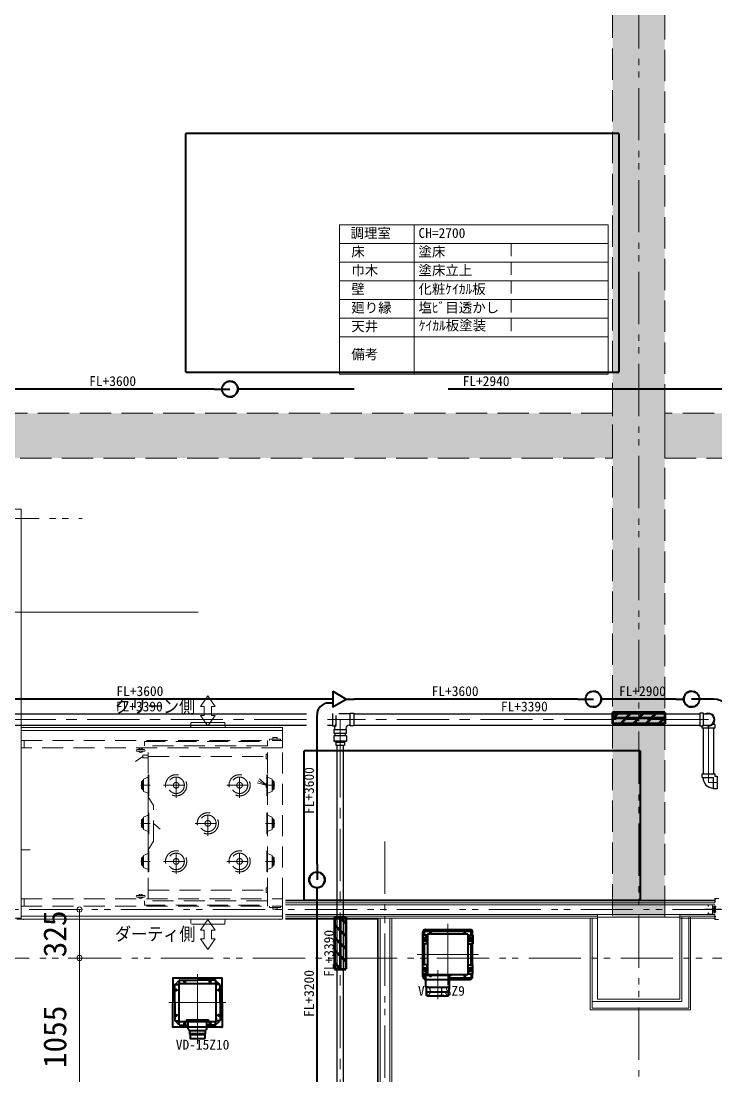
# Model space of a CAD drawing. Units: millimetres at full size. Extents: x -22551 to 92397, y -19340 to 14894.
# Drawn here: x -3776 to 879, y -2020 to 5047 of the extents above; entities that cross this region are included whole.
import ezdxf
from ezdxf.enums import TextEntityAlignment as Align

# ---------------------------------------------------------------- set-up
doc = ezdxf.new("R2010")
doc.units = ezdxf.units.MM
doc.header["$LTSCALE"] = 70
doc.header["$PDMODE"] = 32
doc.header["$PDSIZE"] = 35
for name, pattern in [('CHAIN1', [8, 5, -1, 1, -1]), ('CHAIN2', [12, 9, -1, 1, -1]), ('DASHED1', [1.8, 1.2, -0.6]), ('DASHED2', [3, 2, -1]), ('DASHED3', [4, 3, -1]), ('DOUBLE_CHAIN1', [8.8, 5, -1, 0.6, -0.6, 0.6, -1])]:
    doc.linetypes.add(name, pattern=pattern)
for name, color, linetype, lineweight in [('0-0_NoName', 7, 'Continuous', 15), ('1-2_階なし_梁', 9, 'DASHED3', 15), ('1-4_配管－汚水８：耐火ＤＶ', 2, 'Continuous', 30), ('1-6_配管－冷媒：冷媒配管用銅管', 5, 'Continuous', 40), ('2-0_通芯', 7, 'Continuous', 15), ('3-F_スリーブ', 1, 'Continuous', 60), ('7-A_配管－冷媒：冷媒配管用銅管', 5, 'Continuous', 40), ('7-C_配管－ドレン５：耐火二層管', 2, 'Continuous', 30), ('9-0_無題1', 5, 'Continuous', 40)]:
    doc.layers.add(name, color=color, linetype=linetype, lineweight=lineweight)
doc.styles.add('ＭＳ ゴシック', font='')
doc.styles.get('ＭＳ ゴシック').set_extended_font_data('MS Gothic')

# ---------------------------------------------------------------- blocks, each defined once
blk = doc.blocks.new('グループ部品-7')
at = {"layer": '9-0_無題1'}
for p, q in [((-2671.39, 2694.3), (-2671.39, 4294.3)), ((228.61, 4294.3), (-2671.39, 4294.3)), ((228.61, 4294.3), (228.61, 2694.3)), ((-2671.39, 2694.3), (228.61, 2694.3))]:
    blk.add_line(p, q, dxfattribs=at)
blk = doc.blocks.new('グループ部品-8')
at = {"layer": '9-0_無題1'}
for p, q in [((-1879.39, -842.2), (-1879.39, 157.8)), ((370.61, 157.8), (-1879.39, 157.8)), ((370.61, 157.8), (370.61, -842.2)), ((-1879.39, -842.2), (370.61, -842.2))]:
    blk.add_line(p, q, dxfattribs=at)
blk = doc.blocks.new('グループ部品-15')
at = {"layer": '9-0_無題1'}
for p, q in [((-1084.85, -1355.77), (-1084.85, -1057.27)), ((-1084.85, -1355.77), (-1084.85, -1057.27)), ((-1073.85, -1050.27), (-761.85, -1050.27)), ((-1073.85, -1076.27), (-1073.85, -1050.27)), ((-1066.85, -1039.27), (-768.85, -1039.27)), ((-1066.85, -1039.27), (-768.85, -1039.27)), ((-1035.35, -1058.77), (-1035.35, -1061.77)), ((-1030.35, -1058.77), (-1030.35, -1061.77)), ((-805.35, -1058.77), (-805.35, -1061.77)), ((-800.35, -1058.77), (-800.35, -1061.77)), ((-761.85, -1076.27), (-761.85, -1050.27)), ((-750.85, -1355.27), (-750.85, -1057.27)), ((-750.85, -1355.27), (-750.85, -1057.27)), ((-1085.1, -1076.27), (-1085.1, -1136.27)), ((-1054.6, -1076.27), (-1085.1, -1076.27)), ((-1077.35, -1102.77), (-1077.35, -1109.77)), ((-1062.35, -1102.77), (-1062.35, -1109.77)), ((-782.85, -1071.27), (-1052.85, -1071.27)), ((-1052.85, -1071.27), (-1052.85, -1341.27)), ((-782.85, -1071.27), (-782.85, -1341.27)), ((-781.1, -1076.27), (-782.85, -1076.27)), ((-781.1, -1076.27), (-781.1, -1136.27)), ((-781.1, -1076.27), (-750.6, -1076.27)), ((-773.35, -1102.77), (-773.35, -1109.77)), ((-758.35, -1102.77), (-758.35, -1109.77)), ((-750.6, -1076.27), (-750.6, -1136.27)), ((-1073.85, -1276.27), (-1073.85, -1136.27)), ((-1054.6, -1136.27), (-1052.85, -1136.27)), ((-781.1, -1136.27), (-782.85, -1136.27)), ((-781.1, -1136.27), (-750.6, -1136.27)), ((-761.85, -1276.27), (-761.85, -1136.27)), ((-1085.1, -1336.27), (-1085.1, -1276.27)), ((-1054.6, -1276.27), (-1085.1, -1276.27)), ((-1054.6, -1336.27), (-1085.1, -1336.27)), ((-1077.35, -1309.77), (-1077.35, -1302.77)), ((-1076.85, -1341.27), (-782.85, -1341.27)), ((-1076.85, -1344.27), (-1076.85, -1341.27)), ((-1073.85, -1341.27), (-1073.85, -1336.27)), ((-1062.35, -1309.77), (-1062.35, -1302.77)), ((-1054.6, -1336.27), (-1054.6, -1276.27)), ((-1054.6, -1276.27), (-1052.85, -1276.27)), ((-1054.6, -1336.27), (-1052.85, -1336.27)), ((-892.85, -1344.27), (-892.85, -1341.27)), ((-892.85, -1344.27), (-892.85, -1341.27)), ((-781.1, -1276.27), (-782.85, -1276.27)), ((-781.1, -1336.27), (-782.85, -1336.27)), ((-781.1, -1336.27), (-781.1, -1276.27)), ((-781.1, -1276.27), (-750.6, -1276.27)), ((-781.1, -1336.27), (-750.6, -1336.27)), ((-773.35, -1309.77), (-773.35, -1302.77)), ((-761.85, -1336.27), (-761.85, -1362.27)), ((-758.35, -1309.77), (-758.35, -1302.77)), ((-750.6, -1336.27), (-750.6, -1276.27)), ((-1076.85, -1344.27), (-892.85, -1344.27)), ((-1073.85, -1362.27), (-1073.85, -1344.27)), ((-1073.85, -1362.27), (-1064.85, -1362.27)), ((-1066.85, -1373.27), (-1064.85, -1373.27)), ((-1066.85, -1373.27), (-1064.85, -1373.27)), ((-1064.85, -1426.27), (-1064.85, -1344.27)), ((-904.85, -1426.27), (-904.85, -1344.27)), ((-904.85, -1362.27), (-761.85, -1362.27)), ((-904.85, -1373.27), (-768.85, -1373.27)), ((-904.85, -1373.27), (-768.85, -1373.27)), ((-805.35, -1353.77), (-805.35, -1350.77)), ((-800.35, -1353.77), (-800.35, -1350.77)), ((-1064.85, -1426.27), (-904.85, -1426.27)), ((-1060.85, -1456.27), (-1060.85, -1426.27)), ((-1060.85, -1456.27), (-908.85, -1456.27)), ((-1056.85, -1483.27), (-1056.85, -1456.27)), ((-1056.85, -1483.27), (-912.85, -1483.27)), ((-912.85, -1483.27), (-912.85, -1456.27)), ((-908.85, -1456.27), (-908.85, -1426.27))]:
    blk.add_line(p, q, dxfattribs=at)
at = {"layer": '9-0_無題1', "color": 7, "linetype": 'CHAIN2', "lineweight": 15}
for p, q in [((-917.85, -1411.87), (-917.85, -1001.16)), ((-1123.38, -1206.27), (-710.9, -1206.27)), ((-984.85, -1505.27), (-984.85, -1311.37))]:
    blk.add_line(p, q, dxfattribs=at)
at = {"layer": '9-0_無題1', "linetype": 'DASHED3'}
blk.add_line((-1064.85, -1373.27), (-904.85, -1373.27), dxfattribs=at)
at = {"layer": '9-0_無題1'}
blk.add_lwpolyline([(-1054.6, -1076.27), (-1054.6, -1136.27), (-1085.1, -1136.27)], dxfattribs=at)
for centre, radius in [((-1032.85, -1060.27), 2.5), ((-802.85, -1060.27), 2.5), ((-1069.85, -1106.27), 7.5), ((-1063.85, -1091.27), 2.5), ((-771.85, -1091.27), 2.5), ((-765.85, -1106.27), 7.5), ((-1069.85, -1306.27), 7.5), ((-1063.85, -1321.27), 2.5), ((-771.85, -1321.27), 2.5), ((-765.85, -1306.27), 7.5), ((-1032.85, -1352.27), 2.5), ((-1032.85, -1352.27), 2.5), ((-802.85, -1352.27), 2.5)]:
    blk.add_circle(centre, radius, dxfattribs=at)
for centre, radius, start, end in [((-1066.85, -1057.27), 18, 90, 180), ((-1066.85, -1057.27), 18, 90, 180), ((-1032.85, -1058.77), 2.5, 0, 180), ((-802.85, -1058.77), 2.5, 0, 180), ((-768.85, -1057.27), 18, 0, 90), ((-768.85, -1057.27), 18, 0, 90), ((-1069.85, -1102.77), 7.5, 0, 180), ((-1069.85, -1109.77), 7.5, 180, 0), ((-1032.85, -1061.77), 2.5, 180, 0), ((-802.85, -1061.77), 2.5, 180, 0), ((-765.85, -1102.77), 7.5, 0, 180), ((-765.85, -1109.77), 7.5, 180, 0), ((-1069.85, -1302.77), 7.5, 0, 180), ((-1069.85, -1309.77), 7.5, 180, 0), ((-765.85, -1302.77), 7.5, 0, 180), ((-765.85, -1309.77), 7.5, 180, 0), ((-1066.85, -1355.27), 18, 180, 270), ((-1066.85, -1355.27), 18, 180, 270), ((-802.85, -1350.77), 2.5, 0, 180), ((-802.85, -1353.77), 2.5, 180, 0), ((-768.85, -1355.27), 18, 270, 0), ((-768.85, -1355.27), 18, 270, 0)]:
    blk.add_arc(centre, radius, start, end, dxfattribs=at)
blk = doc.blocks.new('グループ部品-16')
at = {"layer": '9-0_無題1', "color": 7, "linetype": 'CHAIN2', "lineweight": 15}
for p, q in [((-2594.64, -1805.27), (-2594.64, -1339.14)), ((-2403.79, -1529.45), (-2786.88, -1529.45))]:
    blk.add_line(p, q, dxfattribs=at)
at = {"layer": '9-0_無題1'}
for p, q in [((-2759.64, -1365.95), (-2759.64, -1529.45)), ((-2759.64, -1365.95), (-2759.64, -1529.45)), ((-2431.14, -1364.45), (-2758.14, -1364.45)), ((-2431.14, -1364.45), (-2758.14, -1364.45)), ((-2746.14, -1529.45), (-2746.14, -1410.95)), ((-2743.14, -1407.95), (-2720.14, -1407.95)), ((-2737.6, -1407.95), (-2737.6, -1405.6)), ((-2734.6, -1398.46), (-2730.07, -1394.02)), ((-2725.63, -1389.49), (-2730.07, -1394.02)), ((-2720.14, -1404.95), (-2720.14, -1654.95)), ((-2469.14, -1403.95), (-2719.14, -1403.95)), ((-2716.14, -1386.49), (-2718.49, -1386.49)), ((-2716.14, -1380.95), (-2716.14, -1403.95)), ((-2713.14, -1377.95), (-2594.64, -1377.95)), ((-2682.14, -1389.45), (-2682.14, -1386.45)), ((-2677.14, -1389.45), (-2677.14, -1386.45)), ((-2476.14, -1377.95), (-2594.64, -1377.95)), ((-2512.14, -1389.45), (-2512.14, -1386.45)), ((-2507.14, -1389.45), (-2507.14, -1386.45)), ((-2473.14, -1380.95), (-2473.14, -1403.95)), ((-2473.14, -1386.49), (-2470.79, -1386.49)), ((-2469.14, -1654.35), (-2469.14, -1403.95)), ((-2446.14, -1407.95), (-2469.14, -1407.95)), ((-2463.65, -1389.49), (-2459.21, -1394.02)), ((-2454.68, -1398.46), (-2459.21, -1394.02)), ((-2451.68, -1407.95), (-2451.68, -1405.6)), ((-2443.14, -1529.45), (-2443.14, -1410.95)), ((-2429.64, -1529.45), (-2429.64, -1365.95)), ((-2429.64, -1529.45), (-2429.64, -1365.95)), ((-2734.64, -1441.95), (-2737.64, -1441.95)), ((-2734.64, -1446.95), (-2737.64, -1446.95)), ((-2454.64, -1441.95), (-2451.64, -1441.95)), ((-2454.64, -1446.95), (-2451.64, -1446.95)), ((-2759.64, -1692.95), (-2759.64, -1529.45)), ((-2759.64, -1692.95), (-2759.64, -1529.45)), ((-2746.14, -1529.45), (-2746.14, -1647.95)), ((-2443.14, -1529.45), (-2443.14, -1647.95)), ((-2429.64, -1529.45), (-2429.64, -1692.95)), ((-2429.64, -1529.45), (-2429.64, -1692.95)), ((-2734.64, -1611.95), (-2737.64, -1611.95)), ((-2734.64, -1616.95), (-2737.64, -1616.95)), ((-2454.64, -1611.95), (-2451.64, -1611.95)), ((-2454.64, -1616.95), (-2451.64, -1616.95)), ((-2743.14, -1650.95), (-2720.14, -1650.95)), ((-2737.6, -1650.95), (-2737.6, -1653.3)), ((-2734.6, -1660.44), (-2730.07, -1664.88)), ((-2725.63, -1669.41), (-2730.07, -1664.88)), ((-2720.14, -1654.95), (-2668.64, -1654.95)), ((-2716.14, -1672.41), (-2718.49, -1672.41)), ((-2716.14, -1677.95), (-2716.14, -1654.95)), ((-2713.14, -1680.95), (-2657.64, -1680.95)), ((-2682.14, -1669.45), (-2682.14, -1672.45)), ((-2677.14, -1669.45), (-2677.14, -1672.45)), ((-2669.64, -1655.55), (-2669.64, -1656.05)), ((-2669.64, -1655.55), (-2469.74, -1655.55)), ((-2669.64, -1656.05), (-2519.64, -1656.05)), ((-2668.64, -1647.95), (-2668.64, -1655.55)), ((-2665.64, -1644.95), (-2523.64, -1644.95)), ((-2657.64, -1705), (-2657.64, -1658.05)), ((-2531.64, -1705), (-2531.64, -1658.05)), ((-2476.14, -1680.95), (-2531.64, -1680.95)), ((-2531.64, -1705), (-2531.64, -1694.45)), ((-2431.14, -1694.45), (-2531.64, -1694.45)), ((-2520.64, -1647.95), (-2520.64, -1655.55)), ((-2520.64, -1654.95), (-2469.74, -1654.95)), ((-2519.64, -1655.55), (-2519.64, -1656.05)), ((-2512.14, -1669.45), (-2512.14, -1672.45)), ((-2507.14, -1669.45), (-2507.14, -1672.45)), ((-2473.14, -1677.95), (-2473.14, -1654.95)), ((-2473.14, -1672.41), (-2470.79, -1672.41)), ((-2469.14, -1634.95), (-2468.54, -1634.95)), ((-2446.14, -1650.95), (-2469.14, -1650.95)), ((-2468.54, -1634.95), (-2468.54, -1654.35)), ((-2463.65, -1669.41), (-2459.21, -1664.88)), ((-2454.68, -1660.44), (-2459.21, -1664.88)), ((-2451.68, -1650.95), (-2451.68, -1653.3)), ((-2656.61, -1707.48), (-2648.02, -1716.07)), ((-2656.61, -1707.48), (-2648.02, -1716.07)), ((-2647.14, -1716.95), (-2542.14, -1716.95)), ((-2647.14, -1718.19), (-2647.14, -1737.62)), ((-2647.14, -1718.19), (-2647.14, -1737.62)), ((-2542.14, -1738.45), (-2647.14, -1738.45)), ((-2646.55, -1739.04), (-2644.08, -1741.51)), ((-2646.55, -1739.04), (-2644.08, -1741.51)), ((-2643.64, -1741.95), (-2545.64, -1741.95)), ((-2643.64, -1742.57), (-2643.64, -1768.45)), ((-2643.64, -1742.57), (-2643.64, -1768.45)), ((-2545.64, -1742.57), (-2545.64, -1768.45)), ((-2545.64, -1742.57), (-2545.64, -1768.45)), ((-2542.73, -1739.04), (-2545.2, -1741.51)), ((-2542.73, -1739.04), (-2545.2, -1741.51)), ((-2542.14, -1718.19), (-2542.14, -1737.62)), ((-2542.14, -1718.19), (-2542.14, -1737.62)), ((-2532.66, -1707.48), (-2541.26, -1716.07)), ((-2532.66, -1707.48), (-2541.26, -1716.07)), ((-2643.14, -1768.95), (-2546.14, -1768.95)), ((-2643.14, -1768.95), (-2546.14, -1768.95))]:
    blk.add_line(p, q, dxfattribs=at)
for points in [[(-2431.14, -1694.45), (-2657.64, -1694.45), (-2758.14, -1694.45)], [(-2657.64, -1705), (-2657.64, -1694.45), (-2758.14, -1694.45)]]:
    blk.add_lwpolyline(points, dxfattribs=at)
for centre in [(-2679.64, -1387.95), (-2509.64, -1387.95), (-2736.14, -1444.45), (-2453.14, -1444.45), (-2736.14, -1614.45), (-2453.14, -1614.45), (-2679.64, -1670.95), (-2509.64, -1670.95)]:
    blk.add_circle(centre, 5, dxfattribs=at)
for centre, radius, start, end in [((-2758.14, -1365.95), 1.5, 90, 180), ((-2758.14, -1365.95), 1.5, 90, 180), ((-2743.14, -1410.95), 3, 90, 180), ((-2727.6, -1405.6), 10, 134.44351, 180), ((-2718.49, -1396.49), 10, 90, 135.55649), ((-2719.14, -1404.95), 1, 90, 180), ((-2713.14, -1380.95), 3, 90, 180), ((-2679.64, -1386.45), 2.5, 0, 180.00007), ((-2679.64, -1389.45), 2.5, 180.00007, 0), ((-2509.64, -1386.45), 2.5, 359.99993, 180), ((-2509.64, -1389.45), 2.5, 180, 359.99993), ((-2476.14, -1380.95), 3, 0, 90), ((-2470.79, -1396.49), 10, 44.44351, 90), ((-2461.68, -1405.6), 10, 0, 45.55649), ((-2446.14, -1410.95), 3, 0, 90), ((-2431.14, -1365.95), 1.5, 0, 90), ((-2431.14, -1365.95), 1.5, 0, 90), ((-2737.64, -1444.45), 2.5, 89.99993, 270), ((-2734.64, -1444.45), 2.5, 270, 89.99993), ((-2454.64, -1444.45), 2.5, 90.00007, 270), ((-2451.64, -1444.45), 2.5, 270, 90.00007), ((-2737.64, -1614.45), 2.5, 90, 270.00007), ((-2734.64, -1614.45), 2.5, 270.00007, 90), ((-2454.64, -1614.45), 2.5, 90, 269.99993), ((-2451.64, -1614.45), 2.5, 269.99993, 90), ((-2758.14, -1692.95), 1.5, 180, 270), ((-2758.14, -1692.95), 1.5, 180, 270), ((-2743.14, -1647.95), 3, 180, 270), ((-2727.6, -1653.3), 10, 180, 225.55649), ((-2718.49, -1662.41), 10, 224.44351, 270), ((-2713.14, -1677.95), 3, 180, 270), ((-2679.64, -1669.45), 2.5, 0, 179.99993), ((-2679.64, -1672.45), 2.5, 179.99993, 0), ((-2665.64, -1647.95), 3, 90, 180), ((-2659.64, -1658.05), 2, 0, 90), ((-2529.64, -1658.05), 2, 90, 180), ((-2523.64, -1647.95), 3, 0, 90), ((-2509.64, -1669.45), 2.5, 0.00007, 180), ((-2509.64, -1672.45), 2.5, 180, 0.00007), ((-2476.14, -1677.95), 3, 270, 0), ((-2470.79, -1662.41), 10, 270, 315.55649), ((-2470.14, -1653.95), 1, 270, 0), ((-2469.74, -1654.35), 0.6, 270, 0), ((-2469.74, -1654.35), 1.2, 270, 0), ((-2461.68, -1653.3), 10, 314.44351, 0), ((-2446.14, -1647.95), 3, 270, 0), ((-2431.14, -1692.95), 1.5, 270, 0), ((-2431.14, -1692.95), 1.5, 270, 0), ((-2654.14, -1705), 3.5, 180, 225), ((-2654.14, -1705), 3.5, 180, 225), ((-2650.14, -1718.19), 3, 0, 45), ((-2650.14, -1718.19), 3, 0, 45), ((-2645.14, -1737.62), 2, 180, 225), ((-2645.14, -1737.62), 2, 180, 225), ((-2645.14, -1742.57), 1.5, 0, 45), ((-2645.14, -1742.57), 1.5, 0, 45), ((-2544.14, -1742.57), 1.5, 135, 180), ((-2544.14, -1742.57), 1.5, 135, 180), ((-2544.14, -1737.62), 2, 315, 0), ((-2544.14, -1737.62), 2, 315, 0), ((-2539.14, -1718.19), 3, 135, 180), ((-2539.14, -1718.19), 3, 135, 180), ((-2535.14, -1705), 3.5, 315, 0), ((-2535.14, -1705), 3.5, 315, 0), ((-2643.14, -1768.45), 0.5, 180, 270), ((-2643.14, -1768.45), 0.5, 180, 270), ((-2546.14, -1768.45), 0.5, 270, 0), ((-2546.14, -1768.45), 0.5, 270, 0)]:
    blk.add_arc(centre, radius, start, end, dxfattribs=at)
blk = doc.blocks.new('グループ部品-125')
at = {"layer": '2-0_通芯', "linetype": 'DOUBLE_CHAIN1'}
for p, q in [((361.61, 11374.3), (361.61, -7111.67)), ((-12629.45, 1714.3), (-3366.11, 1714.3)), ((-1338.39, -450.32), (-1338.39, -6725.7)), ((-4339.14, -905.7), (7495.33, -905.7)), ((-22551.09, -1230.7), (23861.61, -1230.7))]:
    blk.add_line(p, q, dxfattribs=at)
at = {"layer": '2-0_通芯'}
for p, q in [((-1643.77, 3682.11), (-1643.77, 2682.11)), ((-1643.77, 3682.11), (156.23, 3682.11)), ((-1143.77, 3682.11), (-1143.77, 2682.11)), ((156.23, 3682.11), (156.23, 2682.11)), ((-1643.77, 3557.11), (156.23, 3557.11)), ((-1643.77, 3432.11), (156.23, 3432.11)), ((-1643.77, 3307.11), (156.23, 3307.11)), ((-1643.77, 3182.11), (156.23, 3182.11)), ((-1643.77, 3057.11), (156.23, 3057.11)), ((-1643.77, 2932.11), (156.23, 2932.11)), ((-1643.77, 2682.11), (156.23, 2682.11)), ((-3901.89, 1777.8), (-3774.89, 1777.8)), ((-3774.89, 1777.8), (-3774.89, -969.2)), ((-2590.59, 1086.09), (-5711.46, 1086.09)), ((-2024.89, 293.2), (-3774.89, 293.2)), ((-2409.89, 313.2), (-2639.89, 313.2)), ((-2635.31, 346.7), (-2414.47, 346.7)), ((-2998.64, 167.25), (-2951.14, 167.25)), ((-2998.64, 154.75), (-2951.14, 154.75)), ((-2998.64, -810.75), (-2951.14, -810.75)), ((-2998.64, -823.25), (-2951.14, -823.25)), ((-2004.89, -842.2), (871.61, -842.2)), ((871.61, -860.7), (871.61, -833.2)), ((-2004.89, -848.2), (871.61, -848.2)), ((-2004.89, -860.7), (871.61, -860.7)), ((-2004.89, -873.2), (871.61, -873.2)), ((911.61, -902.7), (805.21, -902.7)), ((855.01, -873.2), (828.21, -873.2)), ((840.42, -873.2), (838.82, -874.8)), ((842.54, -873.2), (840.94, -874.8)), ((856.61, -913.58), (855.01, -915.18)), ((856.61, -915.7), (855.01, -917.3)), ((856.61, -936.6), (856.61, -874.8)), ((856.61, -888.39), (856.61, -927.39)), ((866.81, -910.49), (866.81, -895.22)), ((866.81, -919.7), (866.81, -911.91)), ((875.86, -852.7), (872.11, -852.7)), ((-3895.89, -963.2), (-3774.89, -963.2)), ((-3774.89, -969.2), (-3805.8, -969.2)), ((-2024.89, -949.2), (-3774.89, -949.2)), ((-2409.89, -969.2), (-2639.89, -969.2)), ((-2004.89, -938.2), (871.61, -938.2)), ((-2004.89, -950.7), (86.61, -950.7)), ((-2004.89, -963.2), (86.61, -963.2)), ((-2004.89, -969.2), (-1389.39, -969.2)), ((-1389.39, -963.2), (-1389.39, -3909.7)), ((-1383.39, -963.2), (-1383.39, -3915.7)), ((-1370.89, -963.2), (-1370.89, -3928.2)), ((-1305.89, -963.2), (-1305.89, -3928.2)), ((-1293.39, -963.2), (-1293.39, -3915.7)), ((49.11, -963.2), (49.11, -1565.7)), ((86.61, -955.7), (86.61, -938.2)), ((86.61, -955.7), (86.61, -1505.7)), ((636.61, -955.7), (636.61, -938.2)), ((636.61, -950.7), (871.61, -950.7)), ((636.61, -963.2), (871.61, -963.2)), ((651.61, -955.7), (651.61, -1520.7)), ((696.61, -955.7), (696.61, -1565.7)), ((709.11, -955.7), (709.11, -1578.2)), ((826.61, -928.2), (826.61, -936.6)), ((828.21, -938.2), (855.01, -938.2)), ((833.59, -936.6), (831.99, -938.2)), ((835.71, -936.6), (834.11, -938.2)), ((871.61, -938.2), (871.61, -972.2)), ((875.86, -952.7), (872.11, -952.7)), ((-2635.31, -1002.7), (-2414.47, -1002.7)), ((49.11, -1520.7), (651.61, -1520.7)), ((86.61, -1505.7), (636.61, -1505.7)), ((49.11, -1565.7), (696.61, -1565.7))]:
    blk.add_line(p, q, dxfattribs=at)
at = {"layer": '2-0_通芯', "linetype": 'DASHED1'}
blk.add_line((-493.77, 3557.11), (-493.77, 2932.11), dxfattribs=at)
at = {"layer": '2-0_通芯', "linetype": 'DASHED2'}
for p, q in [((-3774.89, 227), (-2024.89, 227)), ((-3754.89, 177), (-3754.89, 227)), ((-2949.89, 220.75), (-2124.89, 220.75)), ((-2949.89, 191.75), (-2949.89, 220.75)), ((-2124.89, -833), (-2124.89, 227)), ((-2124.89, 220.75), (-2124.89, 191.75)), ((-2124.89, 191.75), (-2949.89, 191.75)), ((-2924.89, -833), (-2924.89, 177)), ((-2959.89, 119.5), (-3009.5, 85.76)), ((-2924.89, 119.5), (-2134.89, 119.5)), ((-2737.39, -156.63), (-2737.39, 10.63)), ((-2312.39, -156.63), (-2312.39, 10.63)), ((-2968.39, -48.57), (-2968.39, -97.43)), ((-2962.89, -43.1), (-2962.89, -102.9)), ((-2955.89, -34), (-2956.39, -34)), ((-2956.39, -34), (-2956.39, -112)), ((-2955.89, -100.99), (-2955.89, -33.33)), ((-2924.89, -19.19), (-2955.29, -32.41)), ((-2920.89, -143), (-2920.89, -3)), ((-2134.89, -73), (-2186.96, -43.19)), ((-2128.89, -143), (-2128.89, -3)), ((-2124.89, -19.19), (-2094.49, -32.41)), ((-2093.89, -100.99), (-2093.89, -33.33)), ((-2093.89, -34), (-2093.39, -34)), ((-2093.39, -34), (-2093.39, -112)), ((-2086.89, -43.1), (-2086.89, -102.9)), ((-2081.39, -48.57), (-2081.39, -97.43)), ((-2973.69, -73), (-2912.15, -73)), ((-2955.89, -112), (-2956.39, -112)), ((-2955.89, -101), (-2955.89, -112.67)), ((-2924.89, -126.81), (-2955.29, -113.59)), ((-2821.73, -73), (-2653.05, -73)), ((-2396.73, -73), (-2228.05, -73)), ((-2076.09, -73), (-2137.63, -73)), ((-2124.89, -126.81), (-2094.49, -113.59)), ((-2093.89, -101), (-2093.89, -112.67)), ((-2093.89, -112), (-2093.39, -112)), ((-2924.89, -144), (-2921.89, -144)), ((-2924.89, -150.5), (-2924.89, -505.5)), ((-2124.89, -144), (-2127.89, -144)), ((-2924.89, -274.19), (-2955.29, -287.41)), ((-2921.89, -257), (-2924.89, -257)), ((-2920.89, -398), (-2920.89, -258)), ((-2524.89, -411.63), (-2524.89, -244.37)), ((-2128.89, -398), (-2128.89, -258)), ((-2124.89, -274.19), (-2094.49, -287.41)), ((-2973.69, -328), (-2912.15, -328)), ((-2968.39, -303.57), (-2968.39, -352.43)), ((-2962.89, -298.1), (-2962.89, -357.9)), ((-2955.89, -289), (-2956.39, -289)), ((-2956.39, -289), (-2956.39, -367)), ((-2955.89, -355.99), (-2955.89, -288.33)), ((-2889.89, -328), (-2844.12, -366.79)), ((-2609.23, -328), (-2440.55, -328)), ((-2076.09, -328), (-2137.63, -328)), ((-2093.89, -355.99), (-2093.89, -288.33)), ((-2093.89, -289), (-2093.39, -289)), ((-2093.39, -289), (-2093.39, -367)), ((-2086.89, -298.1), (-2086.89, -357.9)), ((-2081.39, -303.57), (-2081.39, -352.43)), ((-2955.89, -367), (-2956.39, -367)), ((-2955.89, -356), (-2955.89, -367.67)), ((-2924.89, -381.81), (-2955.29, -368.59)), ((-2924.89, -399), (-2921.89, -399)), ((-2124.89, -399), (-2127.89, -399)), ((-2124.89, -381.81), (-2094.49, -368.59)), ((-2093.89, -356), (-2093.89, -367.67)), ((-2093.89, -367), (-2093.39, -367)), ((-3774.89, -506.5), (-3714.89, -506.5)), ((-2968.39, -558.57), (-2968.39, -607.43)), ((-2962.89, -553.1), (-2962.89, -612.9)), ((-2955.89, -544), (-2956.39, -544)), ((-2956.39, -544), (-2956.39, -622)), ((-2955.89, -610.99), (-2955.89, -543.33)), ((-2924.89, -529.19), (-2955.29, -542.41)), ((-2920.89, -653), (-2920.89, -513)), ((-2737.39, -666.63), (-2737.39, -499.37)), ((-2312.39, -666.63), (-2312.39, -499.37)), ((-2128.89, -653), (-2128.89, -513)), ((-2124.89, -529.19), (-2094.49, -542.41)), ((-2093.89, -610.99), (-2093.89, -543.33)), ((-2093.89, -544), (-2093.39, -544)), ((-2093.39, -544), (-2093.39, -622)), ((-2086.89, -553.1), (-2086.89, -612.9)), ((-2081.39, -558.57), (-2081.39, -607.43)), ((-2973.69, -583), (-2912.15, -583)), ((-2955.89, -622), (-2956.39, -622)), ((-2955.89, -611), (-2955.89, -622.67)), ((-2924.89, -636.81), (-2955.29, -623.59)), ((-2821.73, -583), (-2653.05, -583)), ((-2396.73, -583), (-2228.05, -583)), ((-2076.09, -583), (-2137.63, -583)), ((-2124.89, -636.81), (-2094.49, -623.59)), ((-2093.89, -611), (-2093.89, -622.67)), ((-2093.89, -622), (-2093.39, -622)), ((-2924.89, -654), (-2921.89, -654)), ((-2124.89, -654), (-2127.89, -654)), ((-2924.89, -775.5), (-2134.89, -775.5)), ((-3754.89, -833), (-3754.89, -883)), ((-2124.89, -833), (-2124.89, -883)), ((-3774.89, -883), (-2024.89, -883)), ((-2949.89, -876.75), (-2124.89, -876.75))]:
    blk.add_line(p, q, dxfattribs=at)
at = {"layer": '2-0_通芯', "linetype": 'DASHED3'}
for p, q in [((873.61, -888.39), (856.61, -888.39)), ((858.91, -888.39), (858.91, -927.39)), ((866.81, -885.7), (866.81, -895.22)), ((879.31, -883.7), (868.81, -883.7)), ((873.61, -927.39), (873.61, -888.39)), ((856.61, -927.39), (873.61, -927.39)), ((881.61, -921.7), (868.81, -921.7))]:
    blk.add_line(p, q, dxfattribs=at)
at = {"layer": '2-0_通芯'}
for points in [[(-2524.89, 525.46), (-2574.89, 455.46), (-2549.89, 455.46), (-2549.89, 395.46), (-2574.89, 395.46), (-2524.89, 325.46), (-2474.89, 395.46), (-2499.89, 395.46), (-2499.89, 455.46), (-2474.89, 455.46)], [(-3755.59, 313.2), (-3755.59, 313.49), (-3764.99, 313.49), (-3764.99, 313.2)], [(-2034.79, 313.2), (-2034.79, 313.49), (-2044.19, 313.49), (-2044.19, 313.2)], [(-3755.59, -969.2), (-3755.59, -969.49), (-3764.99, -969.49), (-3764.99, -969.2)], [(-2524.89, -1172.84), (-2574.89, -1102.84), (-2549.89, -1102.84), (-2549.89, -1042.84), (-2574.89, -1042.84), (-2524.89, -972.84), (-2474.89, -1042.84), (-2499.89, -1042.84), (-2499.89, -1102.84), (-2474.89, -1102.84)], [(-2034.79, -969.2), (-2034.79, -969.49), (-2044.19, -969.49), (-2044.19, -969.2)]]:
    blk.add_lwpolyline(points, close=True, dxfattribs=at)
for points in [[(-3774.89, 177), (-3774.89, 313.2), (-2024.89, 313.2), (-2024.89, 177)], [(-3774.89, -833), (-3774.89, -969.2), (-2024.89, -969.2), (-2024.89, -833)], [(872.11, -832.7), (896.11, -832.7), (896.61, -833.2)], [(872.91, -834.5), (872.91, -836.68), (873.03, -836.91)], [(873.03, -838.49), (872.91, -838.73), (872.91, -846.68), (873.03, -846.91)], [(877.32, -834.12), (877.09, -834), (873.41, -834)], [(826.61, -874.8), (826.61, -883.2), (828.21, -883.2), (828.21, -874.8), (855.01, -874.8), (855.01, -936.6), (828.21, -936.6), (828.21, -928.2), (826.61, -928.2)], [(873.03, -848.49), (872.91, -848.73), (872.91, -851)], [(873.41, -851.5), (875.13, -851.5), (875.34, -851.41)], [(36.61, -963.2), (36.61, -1578.2), (709.11, -1578.2)], [(86.61, -955.7), (636.61, -955.7), (636.61, -1505.7)], [(872.11, -972.7), (896.11, -972.7), (896.61, -972.2)], [(873.03, -956.91), (872.91, -956.68), (872.91, -954.4)], [(873.03, -966.91), (872.91, -966.68), (872.91, -958.73), (873.03, -958.49)], [(872.91, -970.9), (872.91, -968.73), (873.03, -968.49)], [(873.41, -953.9), (875.13, -953.9), (875.34, -953.99)], [(877.32, -971.29), (877.09, -971.4), (873.41, -971.4)]]:
    blk.add_lwpolyline(points, dxfattribs=at)
at = {"layer": '2-0_通芯', "linetype": 'DASHED2'}
for points in [[(-2110.89, 227), (-2110.89, 237), (-2038.89, 237), (-2038.89, 227)], [(-2089.89, 237), (-2089.89, 247), (-2059.89, 247), (-2059.89, 237)], [(-2924.89, 110.5), (-2959.89, 110.5), (-2959.89, 128.5), (-2924.89, 128.5)], [(-2124.89, 104.5), (-2134.89, 104.5), (-2134.89, 134.5), (-2124.89, 134.5)], [(-2921.89, -2), (-2924.89, -2), (-2924.89, -144)], [(-2178.97, -29.24), (-2134.89, -73), (-2194.95, -57.14)], [(-2124.89, -88), (-2134.89, -88), (-2134.89, -58), (-2124.89, -58)], [(-2127.89, -2), (-2124.89, -2), (-2124.89, -144)], [(-2924.89, -505.5), (-2889.89, -448), (-2889.89, -208), (-2924.89, -150.5)], [(-2127.89, -257), (-2124.89, -257), (-2124.89, -399)], [(-2921.89, -512), (-2924.89, -512), (-2924.89, -654)], [(-2127.89, -512), (-2124.89, -512), (-2124.89, -654)], [(-2124.89, -760.5), (-2134.89, -760.5), (-2134.89, -790.5), (-2124.89, -790.5)], [(-2124.89, -847.75), (-2949.89, -847.75), (-2949.89, -876.75)], [(-2110.89, -883), (-2110.89, -893), (-2038.89, -893), (-2038.89, -883)], [(-2089.89, -893), (-2089.89, -903), (-2059.89, -903), (-2059.89, -893)]]:
    blk.add_lwpolyline(points, dxfattribs=at)
blk.add_lwpolyline([(-3774.89, -833), (-2024.89, -833), (-2024.89, 177), (-3774.89, 177)], close=True, dxfattribs=at)
at = {"layer": '2-0_通芯', "linetype": 'DASHED3'}
blk.add_lwpolyline([(867.81, -893.49), (879.31, -886.85), (881.61, -886.85)], dxfattribs=at)
at = {"layer": '2-0_通芯', "linetype": 'DASHED2'}
for centre, radius in [((-2737.39, -73), 71), ((-2737.39, -73), 55), ((-2737.39, -73), 19), ((-2312.39, -73), 71), ((-2312.39, -73), 55), ((-2312.39, -73), 19), ((-2524.89, -328), 71), ((-2524.89, -328), 55), ((-2524.89, -328), 19), ((-2737.39, -583), 71), ((-2737.39, -583), 55), ((-2737.39, -583), 19), ((-2312.39, -583), 71), ((-2312.39, -583), 55), ((-2312.39, -583), 19)]:
    blk.add_circle(centre, radius, dxfattribs=at)
at = {"layer": '2-0_通芯'}
for centre, radius, start, end in [((-3760.29, 309.6), 6.1, 39.60193, 140.39807), ((-2219.89, 313.2), 420, 175.86948, 180), ((-2635.31, 343.2), 3.5, 90, 175.86948), ((-2414.47, 343.2), 3.5, 4.13052, 90), ((-2829.89, 313.2), 420, 0, 4.13052), ((-2039.49, 309.6), 6.1, 39.60193, 140.39807), ((-2998.64, 161), 6.25, 90, 270), ((-2974.89, 161), 15, 24.62432, 155.37568), ((-2974.89, 161), 15, 204.62432, 335.37568), ((-2951.14, 161), 6.25, 270, 90), ((-2998.64, -817), 6.25, 90, 270), ((-2974.89, -817), 15, 24.62432, 155.37568), ((-2974.89, -817), 15, 204.62432, 335.37568), ((-2951.14, -817), 6.25, 270, 90), ((872.11, -833.2), 0.5, 90.00001, 179.99999), ((873.41, -834.5), 0.5, 90.00001, 179.99999), ((872.41, -837.7), 1, 307.97987, 52.02013), ((872.41, -847.7), 1, 307.97987, 52.02013), ((878.11, -833.5), 1, 217.97987, 322.02013), ((828.21, -874.8), 1.6, 90, 180), ((855.01, -874.8), 1.6, 0, 90), ((856.61, -888.39), 2, 270, 90), ((856.61, -889.99), 2, 270, 23.57818), ((856.61, -891.59), 2, 270, 23.57818), ((856.61, -893.19), 2, 270, 23.57818), ((856.61, -894.79), 2, 270, 23.57818), ((856.61, -896.39), 2, 270, 23.57818), ((856.61, -897.99), 2, 270, 23.57818), ((856.61, -899.59), 2, 270, 23.57818), ((856.61, -901.19), 2, 270, 23.57818), ((856.61, -902.79), 2, 270, 23.57818), ((856.61, -904.39), 2, 270, 23.57818), ((856.61, -905.99), 2, 270, 23.57818), ((856.61, -907.59), 2, 270, 23.57818), ((856.61, -909.19), 2, 270, 23.57818), ((856.61, -910.79), 2, 270, 23.57818), ((856.61, -912.39), 2, 270, 23.57818), ((856.61, -913.99), 2, 270, 23.57818), ((856.61, -915.59), 2, 270, 23.57818), ((856.61, -917.19), 2, 270, 23.57818), ((856.61, -918.79), 2, 270, 23.57818), ((866.81, -898.5), 2, 90, 203.57818), ((866.81, -900.1), 2, 90, 203.57818), ((866.81, -901.7), 2, 90, 203.57818), ((866.81, -903.3), 2, 90, 203.57818), ((866.81, -904.9), 2, 90, 203.57818), ((866.81, -906.5), 2, 90, 203.57818), ((866.81, -908.1), 2, 90, 203.57818), ((866.81, -909.7), 2, 90, 203.57818), ((866.81, -911.3), 2, 90, 203.57818), ((866.81, -912.9), 2, 90, 203.57818), ((866.81, -914.5), 2, 90, 203.57818), ((866.81, -916.1), 2, 90, 203.57818), ((866.81, -917.7), 2, 90, 270), ((866.11, -911.2), 1, 314.427, 45.573), ((869.41, -892.57), 2, 30.01514, 210.01514), ((870.79, -891.77), 2, 30.01514, 143.59332), ((872.11, -852.2), 0.5, 180.00001, 269.99999), ((873.41, -851), 0.5, 180.00001, 269.99999), ((873.61, -892.14), 2, 270, 90), ((873.61, -893.74), 2, 270, 23.57818), ((873.61, -895.34), 2, 270, 23.57818), ((873.61, -896.94), 2, 270, 23.57818), ((873.61, -898.54), 2, 270, 23.57818), ((873.61, -900.14), 2, 270, 23.57818), ((873.61, -901.74), 2, 270, 23.57818), ((873.61, -903.34), 2, 270, 23.57818), ((873.61, -904.94), 2, 270, 23.57818), ((873.61, -906.54), 2, 270, 23.57818), ((873.61, -908.14), 2, 270, 23.57818), ((873.61, -909.74), 2, 270, 23.57818), ((873.61, -911.34), 2, 270, 23.57818), ((873.61, -912.94), 2, 270, 23.57818), ((873.61, -914.54), 2, 270, 23.57818), ((873.61, -916.14), 2, 270, 23.57818), ((873.61, -917.74), 2, 270, 23.57818), ((873.61, -919.34), 2, 270, 23.57818), ((875.86, -851.95), 0.75, 270.00002, 134.41533), ((-3760.29, -965.6), 6.1, 219.60193, 320.39807), ((-2219.89, -969.2), 420, 180, 184.13052), ((-2829.89, -969.2), 420, 355.86948, 0), ((-2039.49, -965.6), 6.1, 219.60193, 320.39807), ((828.21, -936.6), 1.6, 180, 269.99809), ((855.01, -936.6), 1.6, 270, 0), ((856.61, -920.39), 2, 270, 23.57818), ((856.61, -921.99), 2, 270, 23.57818), ((856.61, -923.59), 2, 270, 23.57818), ((856.61, -925.19), 2, 270, 23.57818), ((856.61, -926.79), 2, 270, 23.57818), ((870.61, -921.7), 2, 180, 0), ((872.11, -953.2), 0.5, 90.00001, 179.99999), ((872.11, -972.2), 0.5, 180.00001, 269.99999), ((873.41, -954.4), 0.5, 90.00001, 179.99999), ((873.41, -970.9), 0.5, 180.00001, 269.99999), ((872.41, -957.7), 1, 307.97987, 52.02013), ((872.41, -967.7), 1, 307.97987, 52.02013), ((875.86, -953.45), 0.75, 225.58467, 89.99998), ((878.11, -971.9), 1, 37.97987, 142.02013), ((-2414.47, -999.2), 3.5, 270, 355.86948)]:
    blk.add_arc(centre, radius, start, end, dxfattribs=at)
at = {"layer": '2-0_通芯', "linetype": 'DASHED2'}
for centre, radius, start, end in [((-2967.39, -48.57), 1, 115.20929, 180), ((-2955.89, -73), 28, 104.47751, 115.20929), ((-2961.89, -43.1), 1, 101.3453, 180), ((-2955.89, -73), 31.5, 91.79078, 101.3453), ((-2956.89, -41.02), 0.5, 271.79078, 0), ((-2954.89, -33.33), 1, 113.49857, 180), ((-2921.89, -3), 1, 0, 90), ((-2127.89, -3), 1, 90, 180), ((-2094.89, -33.33), 1, 0, 66.50143), ((-2092.89, -41.02), 0.5, 180, 268.20922), ((-2093.89, -73), 31.5, 78.6547, 88.20922), ((-2087.89, -43.1), 1, 0, 78.6547), ((-2093.89, -73), 28, 64.79071, 75.52249), ((-2082.39, -48.57), 1, 0, 64.79071), ((-2967.39, -97.43), 1, 180, 244.79071), ((-2955.89, -73), 28, 244.79071, 255.52249), ((-2961.89, -102.9), 1, 180, 258.6547), ((-2955.89, -73), 31.5, 258.6547, 268.20922), ((-2956.89, -104.99), 0.5, 0, 88.20922), ((-2954.89, -112.67), 1, 180, 246.50143), ((-2094.89, -112.67), 1, 293.49857, 0), ((-2092.89, -104.99), 0.5, 91.79078, 180), ((-2093.89, -73), 31.5, 271.79078, 281.3453), ((-2087.89, -102.9), 1, 281.3453, 0), ((-2093.89, -73), 28, 284.47751, 295.20929), ((-2082.39, -97.43), 1, 295.20929, 0), ((-2921.89, -143), 1, 270, 0), ((-2127.89, -143), 1, 180, 270), ((-2921.89, -258), 1, 0, 90), ((-2127.89, -258), 1, 90, 180), ((-2967.39, -303.57), 1, 115.20929, 180), ((-2967.39, -352.43), 1, 180, 244.79071), ((-2955.89, -328), 28, 104.47751, 115.20929), ((-2955.89, -328), 28, 244.79071, 255.52249), ((-2961.89, -298.1), 1, 101.3453, 180), ((-2955.89, -328), 31.5, 91.79078, 101.3453), ((-2956.89, -296.02), 0.5, 271.79078, 0), ((-2954.89, -288.33), 1, 113.49857, 180), ((-2094.89, -288.33), 1, 0, 66.50143), ((-2092.89, -296.02), 0.5, 180, 268.20922), ((-2093.89, -328), 31.5, 78.6547, 88.20922), ((-2087.89, -298.1), 1, 0, 78.6547), ((-2093.89, -328), 28, 64.79071, 75.52249), ((-2093.89, -328), 28, 284.47751, 295.20929), ((-2082.39, -303.57), 1, 0, 64.79071), ((-2082.39, -352.43), 1, 295.20929, 0), ((-2961.89, -357.9), 1, 180, 258.6547), ((-2955.89, -328), 31.5, 258.6547, 268.20922), ((-2956.89, -359.99), 0.5, 0, 88.20922), ((-2954.89, -367.67), 1, 180, 246.50143), ((-2921.89, -398), 1, 270, 0), ((-2127.89, -398), 1, 180, 270), ((-2094.89, -367.67), 1, 293.49857, 0), ((-2092.89, -359.99), 0.5, 91.79078, 180), ((-2093.89, -328), 31.5, 271.79078, 281.3453), ((-2087.89, -357.9), 1, 281.3453, 0), ((-2967.39, -558.57), 1, 115.20929, 180), ((-2955.89, -583), 28, 104.47751, 115.20929), ((-2961.89, -553.1), 1, 101.3453, 180), ((-2955.89, -583), 31.5, 91.79078, 101.3453), ((-2956.89, -551.02), 0.5, 271.79078, 0), ((-2954.89, -543.33), 1, 113.49857, 180), ((-2921.89, -513), 1, 0, 90), ((-2127.89, -513), 1, 90, 180), ((-2094.89, -543.33), 1, 0, 66.50143), ((-2092.89, -551.02), 0.5, 180, 268.20922), ((-2093.89, -583), 31.5, 78.6547, 88.20922), ((-2087.89, -553.1), 1, 0, 78.6547), ((-2093.89, -583), 28, 64.79071, 75.52249), ((-2082.39, -558.57), 1, 0, 64.79071), ((-2967.39, -607.43), 1, 180, 244.79071), ((-2955.89, -583), 28, 244.79071, 255.52249), ((-2961.89, -612.9), 1, 180, 258.6547), ((-2955.89, -583), 31.5, 258.6547, 268.20922), ((-2956.89, -614.99), 0.5, 0, 88.20922), ((-2954.89, -622.67), 1, 180, 246.50143), ((-2094.89, -622.67), 1, 293.49857, 0), ((-2092.89, -614.99), 0.5, 91.79078, 180), ((-2093.89, -583), 31.5, 271.79078, 281.3453), ((-2087.89, -612.9), 1, 281.3453, 0), ((-2093.89, -583), 28, 284.47751, 295.20929), ((-2082.39, -607.43), 1, 295.20929, 0), ((-2921.89, -653), 1, 270, 0), ((-2127.89, -653), 1, 180, 270)]:
    blk.add_arc(centre, radius, start, end, dxfattribs=at)
at = {"layer": '2-0_通芯', "linetype": 'DASHED3'}
for centre, start, end in [((868.81, -885.7), 90, 180), ((868.81, -895.22), 120, 180), ((868.81, -919.7), 180, 270)]:
    blk.add_arc(centre, 2, start, end, dxfattribs=at)
at = {"layer": '2-0_通芯', "style": 'ＭＳ ゴシック'}
for s, p in [('調理室', (-1568.77, 3574.61)), ('CH=2700', (-1113.77, 3574.61)), ('床', (-1563.77, 3449.61)), ('塗床', (-1113.77, 3449.61)), ('巾木', (-1563.77, 3324.61)), ('塗床立上', (-1113.77, 3324.61)), ('壁', (-1563.77, 3199.61)), ('化粧ｹｲｶﾙ板', (-1113.77, 3199.61)), ('廻り縁', (-1563.77, 3074.61)), ('塩ﾋﾞ目透かし', (-1113.77, 3074.61)), ('天井', (-1563.77, 2949.61)), ('ｹｲｶﾙ板塗装', (-1110.85, 2954.57)), ('備考', (-1563.77, 2762.11))]:
    blk.add_text(s, height=65.98, dxfattribs=at).set_placement(p, align=Align.BOTTOM_LEFT)
at = {"layer": '2-0_通芯', "style": 'ＭＳ ゴシック', "width": 0.9}
for s, p in [('クリーン側', (-3149.57, 385.71)), ('ダーティ側', (-3147.48, -1139.57))]:
    blk.add_text(s, height=87.98, dxfattribs=at).set_placement(p, align=Align.BOTTOM_LEFT)

msp = doc.modelspace()

# ---------------------------------------------------------------- linework, layer by layer
at = {"layer": '0-0_NoName'}
for p, q in [((-3392.39, -905.7), (-3384.93, -905.7)), ((-3384.93, -1230.7), (-3384.93, -905.7)), ((-3460.4, -1230.7), (-3384.93, -1230.7)), ((-3384.93, -2285.7), (-3384.93, -1230.7))]:
    msp.add_line(p, q, dxfattribs=at)
for p in [(-3384.93, -905.7), (-3384.93, -1230.7)]:
    msp.add_point(p, dxfattribs=at)
at = {"layer": '1-2_階なし_梁', "color": 7}
for points in [[(186.61, -955.7), (536.61, -955.7), (536.61, 6544.3), (186.61, 6544.3)], [(186.61, -955.7), (536.61, -955.7), (536.61, 6544.3), (186.61, 6544.3)], [(-5463.39, 2119.3), (186.61, 2119.3), (186.61, 2419.3), (-5463.39, 2419.3)], [(-5463.39, 2119.3), (186.61, 2119.3), (186.61, 2419.3), (-5463.39, 2419.3)], [(536.61, 2119.3), (6186.61, 2119.3), (6186.61, 2419.3), (536.61, 2419.3)], [(536.61, 2119.3), (6186.61, 2119.3), (6186.61, 2419.3), (536.61, 2419.3)]]:
    msp.add_lwpolyline(points, close=True, dxfattribs=at)
at = {"layer": '1-2_階なし_梁'}
for points in [[(186.61, 6544.3), (536.61, -955.7), (536.61, 6544.3)], [(186.61, 6544.3), (186.61, -955.7), (536.61, -955.7)], [(-5463.39, 2419.3), (186.61, 2119.3), (186.61, 2419.3)], [(-5463.39, 2419.3), (-5463.39, 2119.3), (186.61, 2119.3)], [(536.61, 2419.3), (6186.61, 2119.3), (6186.61, 2419.3)], [(536.61, 2419.3), (536.61, 2119.3), (6186.61, 2119.3)]]:
    msp.add_solid(points, dxfattribs=at)
at = {"layer": '1-4_配管－汚水８：耐火ＤＶ'}
for p, q in [((-1863.64, 403.91), (-4246.5, 403.91)), ((-1572.39, 404.76), (-1648.43, 404.76)), ((771.24, 403.91), (-1547.39, 403.91)), ((796.24, 404.76), (829.24, 404.76)), ((-4246.5, 330.41), (-1863.64, 330.41)), ((-1723.64, 330.41), (-1689.39, 330.41)), ((-1680.89, 301.16), (-1595.89, 301.16)), ((-1675.99, 306.86), (-1675.99, 301.16)), ((-1600.99, 306.76), (-1600.99, 301.16)), ((-1578.19, 329.56), (-1572.39, 329.56)), ((-1547.39, 330.41), (771.24, 330.41)), ((792.49, 309.16), (792.49, 3.72)), ((796.24, 329.56), (829.24, 329.56)), ((871.74, 334.16), (856.02, 334.16)), ((865.99, 3.72), (865.99, 309.16)), ((866.84, 334.16), (866.84, 347.35)), ((871.74, 334.16), (871.74, 309.16)), ((786.74, -21.28), (862.24, -21.28))]:
    msp.add_line(p, q, dxfattribs=at)
at = {"layer": '1-4_配管－汚水８：耐火ＤＶ', "color": 7, "linetype": 'CHAIN1', "lineweight": 15}
for p, q in [((-1863.64, 367.16), (-4246.5, 367.16)), ((-1689.39, 367.16), (-1723.64, 367.16)), ((-1689.39, 367.16), (-1638.39, 367.16)), ((-1547.39, 367.16), (-1638.39, 367.16)), ((-1638.39, 276.16), (-1638.39, 367.16)), ((771.24, 367.16), (-1547.39, 367.16)), ((771.24, 367.16), (829.24, 367.16)), ((829.24, 309.16), (829.24, 324.66)), ((829.24, 3.72), (829.24, 309.16)), ((829.24, 3.72), (829.24, -54.28)), ((887.24, -54.28), (829.24, -54.28))]:
    msp.add_line(p, q, dxfattribs=at)
at = {"layer": '1-4_配管－汚水８：耐火ＤＶ'}
for points in [[(-1689.39, 407.79), (-1689.39, 324.66), (-1664.39, 324.66), (-1664.39, 395.54)], [(-1680.89, 301.16), (-1680.89, 276.16), (-1595.89, 276.16), (-1595.89, 301.16)], [(871.74, 309.16), (786.74, 309.16), (786.74, 324.66)], [(786.74, -21.28), (786.74, 3.72), (871.74, 3.72), (871.74, -11.78), (887.24, -11.78), (887.24, -96.78)], [(887.24, -96.78), (862.24, -96.78), (862.24, -21.28)]]:
    msp.add_lwpolyline(points, dxfattribs=at)
for points in [[(-1547.39, 409.66), (-1547.39, 324.66), (-1572.39, 324.66), (-1572.39, 409.66)], [(771.24, 409.66), (771.24, 324.66), (796.24, 324.66), (796.24, 409.66)]]:
    msp.add_lwpolyline(points, close=True, dxfattribs=at)
for centre, radius, start, end in [((829.24, 367.16), 42.5, 242.21535, 117.78465), ((829.24, 367.16), 37.6, 270, 90), ((-1618.99, 306.86), 57, 150, 180), ((-1578.19, 306.76), 22.8, 90, 180), ((862.24, -21.28), 70.6, 180, 270)]:
    msp.add_arc(centre, radius, start, end, dxfattribs=at)
at = {"layer": '1-6_配管－冷媒：冷媒配管用銅管'}
for p, q in [((-1846.14, 504.04), (-4060.99, 504.04)), ((-1688.64, 504.04), (-1846.14, 504.04)), ((-47.09, 504.04), (-1545.2, 504.04)), ((-47.09, 504.04), (57.91, 504.04)), ((162.91, 504.04), (110.41, 504.04)), ((610.6, 504.04), (162.91, 504.04)), ((610.6, 504.04), (663.1, 504.04)), ((-1688.64, 477.79), (-1714.89, 477.79)), ((-1793.64, -601.58), (-1793.64, 399.04)), ((-1793.64, -601.58), (-1793.64, -706.58)), ((-1793.64, -811.58), (-1793.64, -759.08)), ((-1793.64, -2123.45), (-1793.64, -811.58))]:
    msp.add_line(p, q, dxfattribs=at)
for points in [[(-1688.64, 556.54), (-1688.64, 451.54), (-1597.7, 504.04)], [(-1688.64, 556.54), (-1597.7, 504.04), (-1545.2, 504.04)], [(866.02, 504.04), (820.6, 504.04), (715.6, 504.04)]]:
    msp.add_lwpolyline(points, dxfattribs=at)
for centre in [(57.91, 504.04), (715.6, 504.04), (-1793.64, -706.58)]:
    msp.add_circle(centre, 52.5, dxfattribs=at)
for centre, radius, start, end in [((57.91, 504.04), 52.5, 210, 150), ((715.6, 504.04), 52.5, 30, 330), ((866.02, 399.04), 105, 0, 90), ((-1714.89, 399.04), 78.75, 90, 180), ((-1793.64, -706.58), 52.5, 120, 60)]:
    msp.add_arc(centre, radius, start, end, dxfattribs=at)
at = {"layer": '3-F_スリーブ'}
for p, q in [((536.61, 414.04), (186.61, 414.04)), ((186.61, 414.04), (186.61, 339.04)), ((229.04, 414.04), (186.61, 371.61)), ((313.89, 414.04), (238.89, 339.04)), ((398.74, 414.04), (323.74, 339.04)), ((483.6, 414.04), (408.6, 339.04)), ((493.45, 339.04), (536.61, 382.2)), ((536.61, 414.04), (536.61, 339.04)), ((536.61, 339.04), (186.61, 339.04)), ((-1675.89, -955.7), (-1675.89, -1305.7)), ((-1675.89, -955.7), (-1600.89, -955.7)), ((-1600.89, -998.86), (-1644.05, -955.7)), ((-1600.89, -955.7), (-1600.89, -1305.7)), ((-1675.89, -1008.72), (-1600.89, -1083.72)), ((-1675.89, -1093.57), (-1600.89, -1168.57)), ((-1675.89, -1178.42), (-1600.89, -1253.42)), ((-1675.89, -1263.27), (-1633.46, -1305.7)), ((-1675.89, -1305.7), (-1600.89, -1305.7))]:
    msp.add_line(p, q, dxfattribs=at)
at = {"layer": '3-F_スリーブ', "linetype": 'CHAIN1'}
for p, q in [((536.61, 376.54), (186.61, 376.54)), ((-1638.39, -955.7), (-1638.39, -1305.7))]:
    msp.add_line(p, q, dxfattribs=at)
at = {"layer": '7-A_配管－冷媒：冷媒配管用銅管'}
for p, q in [((-2481.57, 2581.37), (-3843.52, 2581.37)), ((-2481.57, 2581.37), (-2376.57, 2581.37)), ((-1544.2, 2581.37), (-2331.57, 2581.37)), ((-2271.57, 2581.37), (-2324.07, 2581.37)), ((1010.6, 2581.37), (-914.2, 2581.37))]:
    msp.add_line(p, q, dxfattribs=at)
msp.add_circle((-2376.57, 2581.37), 52.5, dxfattribs=at)
msp.add_arc((-2376.57, 2581.37), 52.5, 210, 150, dxfattribs=at)
at = {"layer": '7-C_配管－ドレン５：耐火二層管'}
for p, q in [((-1595.89, 258.16), (-1680.89, 258.16)), ((-1680.89, 258.16), (-1680.89, 223.16)), ((-1680.89, 223.16), (-1666.39, 214.78)), ((-1595.89, 223.16), (-1680.89, 223.16)), ((-1675.14, 276.16), (-1675.14, 258.16)), ((-1666.39, 214.78), (-1666.39, 195.16)), ((-1666.39, 214.78), (-1610.39, 214.78)), ((-1601.64, 258.16), (-1601.64, 276.16)), ((-1595.89, 258.16), (-1595.89, 223.16)), ((-1666.39, 195.16), (-1610.39, 195.16)), ((-1661.14, 195.16), (-1661.14, -2598.45)), ((-1615.64, -2598.45), (-1615.64, 195.16))]:
    msp.add_line(p, q, dxfattribs=at)
at = {"layer": '7-C_配管－ドレン５：耐火二層管', "color": 7, "linetype": 'CHAIN1', "lineweight": 15}
for p, q in [((-1638.39, 258.16), (-1638.39, 276.16)), ((-1638.39, 258.16), (-1638.39, 226.66)), ((-1638.39, 195.16), (-1638.39, 226.66)), ((-1638.39, 195.16), (-1638.39, -2598.45))]:
    msp.add_line(p, q, dxfattribs=at)
at = {"layer": '7-C_配管－ドレン５：耐火二層管'}
msp.add_lwpolyline([(-1595.89, 223.16), (-1610.39, 214.78), (-1610.39, 195.16)], dxfattribs=at)

# ---------------------------------------------------------------- block references
at = {"layer": '2-0_通芯'}
msp.add_blockref('グループ部品-125', (0, 0), dxfattribs=at)
at = {"layer": '9-0_無題1'}
for name in ['グループ部品-7', 'グループ部品-8', 'グループ部品-15', 'グループ部品-16']:
    msp.add_blockref(name, (0, 0), dxfattribs=at)

# ---------------------------------------------------------------- texts
at = {"layer": '0-0_NoName', "style": 'ＭＳ ゴシック'}
for s, p in [('325', (-3426.93, -1225.7)), ('1055', (-3426.93, -1968.2))]:
    msp.add_text(s, height=154, rotation=90, dxfattribs=at).set_placement(p, align=Align.BOTTOM_LEFT)
at = {"layer": '1-4_配管－汚水８：耐火ＤＶ', "color": 1, "style": 'ＭＳ ゴシック'}
for p in [(-3141.44, 402.16), (-561.57, 402.16)]:
    msp.add_text('FL+3390', height=65.98, dxfattribs=at).set_placement(p, align=Align.BOTTOM_LEFT)
at = {"layer": '1-6_配管－冷媒：冷媒配管用銅管', "color": 1, "style": 'ＭＳ ゴシック'}
for s, p in [('FL+3600', (-3137.31, 505.04)), ('FL+3600', (-1025.36, 505.04)), ('FL+2900', (229.26, 505.04))]:
    msp.add_text(s, height=65.98, dxfattribs=at).set_placement(p, align=Align.BOTTOM_LEFT)
for s, p in [('FL+3600', (-1794.64, -265.77)), ('FL+3200', (-1794.64, -1625.01))]:
    msp.add_text(s, height=65.98, rotation=90, dxfattribs=at).set_placement(p, align=Align.BOTTOM_LEFT)
at = {"layer": '7-A_配管－冷媒：冷媒配管用銅管', "color": 1, "style": 'ＭＳ ゴシック'}
for s, p in [('FL+3600', (-3320.04, 2582.37)), ('FL+2940', (-817.99, 2582.37))]:
    msp.add_text(s, height=65.98, dxfattribs=at).set_placement(p, align=Align.BOTTOM_LEFT)
at = {"layer": '7-C_配管－ドレン５：耐火二層管', "color": 1, "style": 'ＭＳ ゴシック'}
msp.add_text('FL+3390', height=65.98, rotation=90, dxfattribs=at).set_placement((-1660.89, -1356.43), align=Align.BOTTOM_LEFT)
at = {"layer": '9-0_無題1', "color": 7, "style": 'ＭＳ ゴシック'}
for s, p in [('VD-18Z9', (-1117.2, -1503.21)), ('VD-15Z10', (-2739.77, -1863.47))]:
    msp.add_text(s, height=65.98, dxfattribs=at).set_placement(p, align=Align.BOTTOM_LEFT)

doc.saveas('drawing.dxf')
